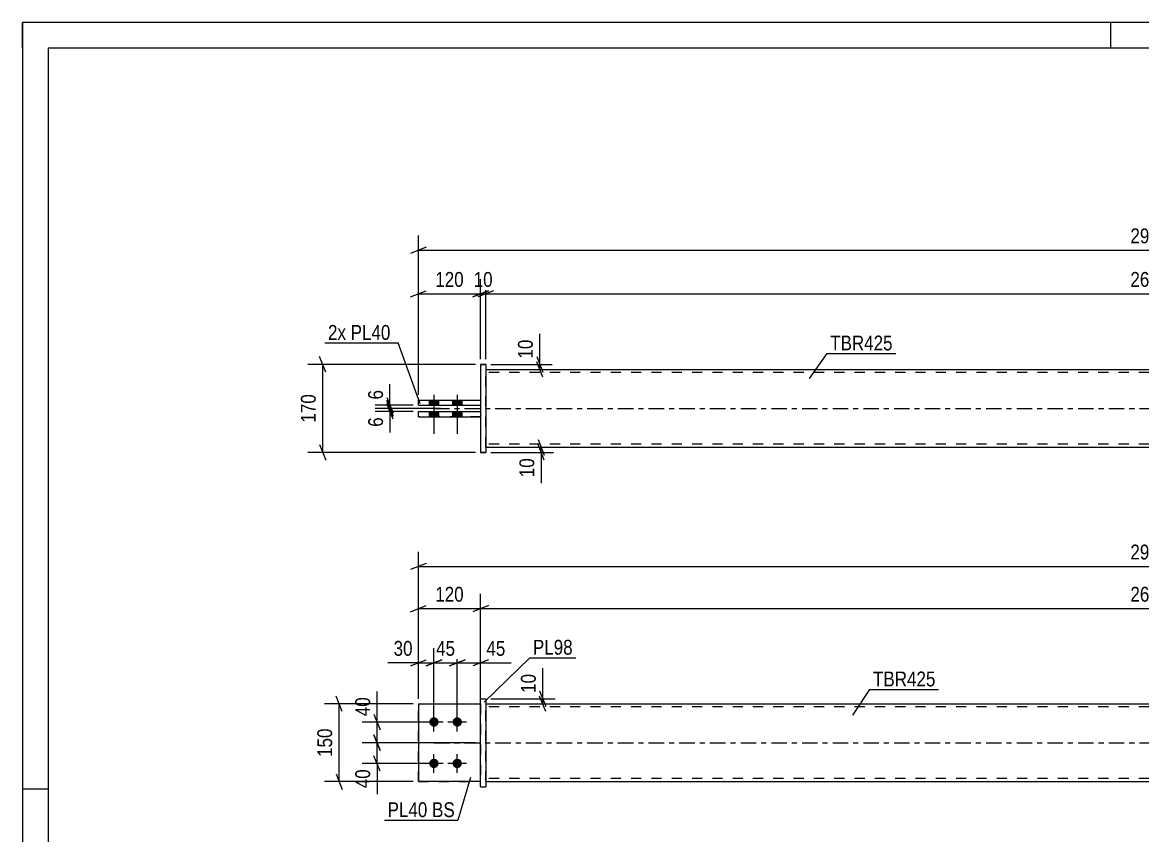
# Model space of a CAD drawing. Header units: millimetres. Extents: x 0 to 420, y 0 to 297.
# Drawn here: x 0 to 216.2, y 140 to 297 of the extents above; entities that cross this region are included whole.
import ezdxf

# ---------------------------------------------------------------- set-up
doc = ezdxf.new("R2010")
doc.units = ezdxf.units.MM
doc.linetypes.add('DXK_LINE_DOT2', pattern=[3.9198, 1.9599, -1.9599])
doc.linetypes.add('DXK_LINE_DOT3', pattern=[5.9187, 2.979, -0.9799, 0.9799, -0.9799])
doc.styles.add('Arial Narrow', font='ARIALN.TTF', dxfattribs={"height": 0.2})

# ---------------------------------------------------------------- blocks, each defined once
blk = doc.blocks.new('Unknown-580574120-1163')
at = {"color": 5, "linetype": 'Continuous'}
for p, q in [((420, 297), (0, 297)), ((0, 297), (0, 0)), ((0, 292), (0, 297)), ((210, 292), (210, 297)), ((415, 292), (5, 292)), ((5, 292), (5, 5)), ((5, 149), (0, 149))]:
    blk.add_line(p, q, dxfattribs=at)
blk = doc.blocks.new('Part-580574120-1761 - 1733')
at = {"color": 2, "linetype": 'Continuous'}
for p, q in [((76.41, 165.45), (88.41, 165.45)), ((76.41, 165.45), (76.41, 150.45)), ((88.41, 150.45), (76.41, 150.45)), ((76.41, 150.45), (76.41, 150.45))]:
    blk.add_line(p, q, dxfattribs=at)
at = {"color": 7, "linetype": 'DXK_LINE_DOT2'}
for p, q in [((76.41, 165.45), (88.41, 165.45)), ((88.41, 165.45), (88.41, 165.45)), ((88.41, 165.45), (88.41, 150.45)), ((76.41, 150.45), (88.41, 150.45))]:
    blk.add_line(p, q, dxfattribs=at)
blk = doc.blocks.new('Bolt-580574120-1735 - 1733')
at = {"linetype": 'Continuous'}
for points in [[(79.41, 162.85), (79.6, 162.83), (79.78, 162.78), (79.94, 162.68), (80.08, 162.56), (80.19, 162.4), (80.27, 162.23), (80.3, 162.05), (80.3, 161.86), (80.27, 161.68), (80.19, 161.5), (80.08, 161.35), (79.94, 161.23), (79.78, 161.13), (79.6, 161.07), (79.41, 161.05), (79.22, 161.07), (79.04, 161.13), (78.88, 161.23), (78.74, 161.35), (78.63, 161.5), (78.55, 161.68), (78.51, 161.86), (78.51, 162.05), (78.55, 162.23), (78.63, 162.4), (78.74, 162.56), (78.88, 162.68), (79.04, 162.78), (79.22, 162.83)], [(83.91, 162.85), (84.1, 162.83), (84.28, 162.78), (84.44, 162.68), (84.58, 162.56), (84.69, 162.4), (84.77, 162.23), (84.8, 162.05), (84.8, 161.86), (84.77, 161.68), (84.69, 161.5), (84.58, 161.35), (84.44, 161.23), (84.28, 161.13), (84.1, 161.07), (83.91, 161.05), (83.72, 161.07), (83.54, 161.13), (83.38, 161.23), (83.24, 161.35), (83.13, 161.5), (83.05, 161.68), (83.01, 161.86), (83.01, 162.05), (83.05, 162.23), (83.13, 162.4), (83.24, 162.56), (83.38, 162.68), (83.54, 162.78), (83.72, 162.83)], [(79.41, 154.85), (79.6, 154.83), (79.78, 154.78), (79.94, 154.68), (80.08, 154.56), (80.19, 154.4), (80.27, 154.23), (80.3, 154.05), (80.3, 153.86), (80.27, 153.68), (80.19, 153.5), (80.08, 153.35), (79.94, 153.23), (79.78, 153.13), (79.6, 153.07), (79.41, 153.05), (79.22, 153.07), (79.04, 153.13), (78.88, 153.23), (78.74, 153.35), (78.63, 153.5), (78.55, 153.68), (78.51, 153.86), (78.51, 154.05), (78.55, 154.23), (78.63, 154.4), (78.74, 154.56), (78.88, 154.68), (79.04, 154.78), (79.22, 154.83)], [(83.91, 154.85), (84.1, 154.83), (84.28, 154.78), (84.44, 154.68), (84.58, 154.56), (84.69, 154.4), (84.77, 154.23), (84.8, 154.05), (84.8, 153.86), (84.77, 153.68), (84.69, 153.5), (84.58, 153.35), (84.44, 153.23), (84.28, 153.13), (84.1, 153.07), (83.91, 153.05), (83.72, 153.07), (83.54, 153.13), (83.38, 153.23), (83.24, 153.35), (83.13, 153.5), (83.05, 153.68), (83.01, 153.86), (83.01, 154.05), (83.05, 154.23), (83.13, 154.4), (83.24, 154.56), (83.38, 154.68), (83.54, 154.78), (83.72, 154.83)]]:
    blk.add_hatch(color=1, dxfattribs=at).paths.add_polyline_path(points)
at = {"color": 1, "linetype": 'Continuous'}
for p, q in [((79.41, 160.15), (79.41, 163.75)), ((83.91, 160.15), (83.91, 163.75)), ((81.21, 161.95), (77.61, 161.95)), ((85.71, 161.95), (82.11, 161.95)), ((79.41, 152.15), (79.41, 155.75)), ((83.91, 152.15), (83.91, 155.75)), ((81.21, 153.95), (77.61, 153.95)), ((85.71, 153.95), (82.11, 153.95))]:
    blk.add_line(p, q, dxfattribs=at)
blk = doc.blocks.new('Part-580574120-1741 - 1733')
at = {"color": 2, "linetype": 'Continuous'}
for p, q in [((89.41, 165.45), (217.41, 165.45)), ((89.41, 150.45), (217.41, 150.45))]:
    blk.add_line(p, q, dxfattribs=at)
at = {"color": 7, "linetype": 'DXK_LINE_DOT2'}
for p, q in [((89.41, 150.45), (89.41, 165.45)), ((217.41, 164.85), (89.41, 164.85)), ((217.41, 151.05), (89.41, 151.05))]:
    blk.add_line(p, q, dxfattribs=at)
at = {"color": 7, "linetype": 'DXK_LINE_DOT3'}
blk.add_line((79.41, 157.95), (217.41, 157.95), dxfattribs=at)
blk = doc.blocks.new('Part-580574120-1756 - 1733')
at = {"color": 2, "linetype": 'Continuous'}
for p, q in [((88.41, 166.45), (89.41, 166.45)), ((88.41, 149.45), (88.41, 166.45)), ((89.41, 166.45), (89.41, 166.45)), ((89.41, 166.45), (89.41, 149.45)), ((88.41, 149.45), (89.41, 149.45))]:
    blk.add_line(p, q, dxfattribs=at)
at = {"color": 7, "linetype": 'DXK_LINE_DOT2'}
for p, q in [((88.41, 166.45), (89.41, 166.45)), ((88.41, 149.45), (89.41, 149.45))]:
    blk.add_line(p, q, dxfattribs=at)
blk = doc.blocks.new('Part-580574120-1766 - 1733')
at = {"color": 7, "linetype": 'DXK_LINE_DOT2'}
for p, q in [((76.41, 165.45), (88.41, 165.45)), ((76.41, 165.45), (88.41, 165.45)), ((76.41, 150.45), (76.41, 165.45)), ((88.41, 165.45), (88.41, 165.45)), ((88.41, 165.45), (88.41, 150.45)), ((76.41, 150.45), (88.41, 150.45)), ((88.41, 150.45), (76.41, 150.45)), ((76.41, 150.45), (76.41, 150.45))]:
    blk.add_line(p, q, dxfattribs=at)
blk = doc.blocks.new('Part-580574120-1440 - 1390')
at = {"color": 2, "linetype": 'Continuous'}
for p, q in [((89.41, 229.99), (217.41, 229.99)), ((89.41, 214.99), (217.41, 214.99))]:
    blk.add_line(p, q, dxfattribs=at)
at = {"color": 7, "linetype": 'DXK_LINE_DOT2'}
for p, q in [((89.41, 214.99), (89.41, 229.99)), ((217.41, 229.39), (89.41, 229.39)), ((217.41, 215.59), (89.41, 215.59))]:
    blk.add_line(p, q, dxfattribs=at)
at = {"color": 7, "linetype": 'DXK_LINE_DOT3'}
blk.add_line((79.41, 222.49), (217.41, 222.49), dxfattribs=at)
blk = doc.blocks.new('Bolt-580574120-1424 - 1390')
at = {"linetype": 'Continuous'}
for points in [[(78.51, 223.09), (80.31, 223.09), (80.31, 224.09), (78.51, 224.09)], [(78.51, 223.09), (80.31, 223.09), (80.31, 224.09), (78.51, 224.09)], [(83.01, 223.09), (84.81, 223.09), (84.81, 224.09), (83.01, 224.09)], [(83.01, 223.09), (84.81, 223.09), (84.81, 224.09), (83.01, 224.09)], [(78.51, 220.89), (80.31, 220.89), (80.31, 221.89), (78.51, 221.89)], [(78.51, 220.89), (80.31, 220.89), (80.31, 221.89), (78.51, 221.89)], [(83.01, 220.89), (84.81, 220.89), (84.81, 221.89), (83.01, 221.89)], [(83.01, 220.89), (84.81, 220.89), (84.81, 221.89), (83.01, 221.89)]]:
    blk.add_hatch(color=1, dxfattribs=at).paths.add_polyline_path(points)
at = {"color": 1, "linetype": 'Continuous'}
for p, q in [((79.41, 225.09), (79.41, 217.59)), ((79.41, 225.09), (79.41, 217.59)), ((83.91, 225.09), (83.91, 217.59)), ((83.91, 225.09), (83.91, 217.59)), ((78.51, 224.09), (78.51, 223.09)), ((78.51, 224.09), (78.51, 223.09)), ((80.31, 224.09), (80.31, 223.09)), ((80.31, 224.09), (80.31, 223.09)), ((83.01, 224.09), (83.01, 223.09)), ((83.01, 224.09), (83.01, 223.09)), ((84.81, 224.09), (84.81, 223.09)), ((84.81, 224.09), (84.81, 223.09)), ((78.51, 221.89), (78.51, 220.89)), ((78.51, 221.89), (78.51, 220.89)), ((80.31, 221.89), (80.31, 220.89)), ((80.31, 221.89), (80.31, 220.89)), ((83.01, 221.89), (83.01, 220.89)), ((83.01, 221.89), (83.01, 220.89)), ((84.81, 221.89), (84.81, 220.89)), ((84.81, 221.89), (84.81, 220.89))]:
    blk.add_line(p, q, dxfattribs=at)
blk = doc.blocks.new('Part-580574120-1451 - 1390')
at = {"color": 2, "linetype": 'Continuous'}
for p, q in [((76.41, 224.09), (88.41, 224.09)), ((76.41, 223.09), (76.41, 224.09)), ((76.41, 223.09), (88.41, 223.09)), ((76.41, 223.09), (76.41, 223.09))]:
    blk.add_line(p, q, dxfattribs=at)
at = {"color": 7, "linetype": 'DXK_LINE_DOT2'}
for p, q in [((76.41, 224.09), (88.41, 224.09)), ((76.41, 224.09), (76.41, 224.09)), ((76.41, 223.09), (88.41, 223.09)), ((88.41, 224.09), (88.41, 223.09))]:
    blk.add_line(p, q, dxfattribs=at)
blk = doc.blocks.new('Part-580574120-1456 - 1390')
at = {"color": 2, "linetype": 'Continuous'}
for p, q in [((76.41, 221.89), (88.41, 221.89)), ((76.41, 220.89), (76.41, 221.89)), ((76.41, 220.89), (88.41, 220.89)), ((76.41, 220.89), (76.41, 220.89))]:
    blk.add_line(p, q, dxfattribs=at)
at = {"color": 7, "linetype": 'DXK_LINE_DOT2'}
for p, q in [((76.41, 221.89), (88.41, 221.89)), ((88.41, 220.89), (76.41, 220.89)), ((88.41, 221.89), (88.41, 220.89))]:
    blk.add_line(p, q, dxfattribs=at)
blk = doc.blocks.new('Part-580574120-1457 - 1390')
at = {"color": 2, "linetype": 'Continuous'}
for p, q in [((88.41, 230.99), (89.41, 230.99)), ((88.41, 230.99), (88.41, 213.99)), ((89.41, 230.99), (89.41, 230.99)), ((89.41, 230.99), (89.41, 213.99)), ((89.41, 213.99), (88.41, 213.99)), ((88.41, 213.99), (88.41, 213.99))]:
    blk.add_line(p, q, dxfattribs=at)
at = {"color": 7, "linetype": 'DXK_LINE_DOT2'}
for p, q in [((89.41, 230.99), (88.41, 230.99)), ((89.41, 230.99), (89.41, 230.99)), ((88.41, 213.99), (89.41, 213.99))]:
    blk.add_line(p, q, dxfattribs=at)
blk = doc.blocks.new('StraightDimension-580574120-1850 - 1733')
at = {"color": 7, "linetype": 'Continuous'}
for p, q in [((76.41, 166.45), (76.41, 194.83)), ((77.91, 192.58), (74.91, 191.38)), ((76.41, 191.98), (358.51, 191.98))]:
    blk.add_line(p, q, dxfattribs=at)
at = {"color": 0}
blk.add_wipeout([(221.72, 192.73), (221.72, 196.93), (213.2, 196.93), (213.2, 192.73)], dxfattribs=at)
at = {"color": 3, "style": 'Arial Narrow'}
blk.add_text('2925', height=2.863, dxfattribs=at).set_placement((213.8, 193.33))
blk = doc.blocks.new('StraightDimension-580574120-1994 - 1733')
at = {"color": 7, "linetype": 'Continuous'}
for p, q in [((87.41, 157.95), (65.59, 157.95)), ((67.84, 159.45), (69.04, 156.45)), ((68.44, 153.95), (68.44, 157.95)), ((78.41, 153.95), (65.59, 153.95)), ((69.04, 152.45), (67.84, 155.45))]:
    blk.add_line(p, q, dxfattribs=at)
at = {"color": 0}
blk.add_wipeout([(67.69, 153.43), (63.49, 153.43), (63.49, 148.57), (67.69, 148.57)], dxfattribs=at)
at = {"color": 7, "linetype": 'Continuous'}
blk.add_line((68.44, 153.95), (68.44, 148.05), dxfattribs=at)
blk.add_line((68.44, 153.95), (68.44, 148.05), dxfattribs=at)
at = {"color": 3, "style": 'Arial Narrow'}
blk.add_text('40', height=2.863, rotation=90.0002, dxfattribs=at).set_placement((67.09, 149.17))
blk = doc.blocks.new('StraightDimension-580574120-1908 - 1733')
at = {"color": 7, "linetype": 'Continuous'}
for p, q in [((88.41, 158.95), (88.41, 186.68)), ((89.91, 184.43), (86.91, 183.23)), ((88.41, 183.83), (346.51, 183.83))]:
    blk.add_line(p, q, dxfattribs=at)
at = {"color": 0}
blk.add_wipeout([(221.72, 184.58), (221.72, 188.78), (213.2, 188.78), (213.2, 184.58)], dxfattribs=at)
at = {"color": 3, "style": 'Arial Narrow'}
blk.add_text('2685', height=2.863, dxfattribs=at).set_placement((213.8, 185.18))
blk = doc.blocks.new('StraightDimension-580574120-1923 - 1733')
at = {"color": 7, "linetype": 'Continuous'}
for p, q in [((76.41, 166.45), (76.41, 186.68)), ((88.41, 158.95), (88.41, 186.68)), ((74.91, 183.23), (77.91, 184.43)), ((76.41, 183.83), (88.41, 183.83)), ((89.91, 184.43), (86.91, 183.23))]:
    blk.add_line(p, q, dxfattribs=at)
at = {"color": 0}
blk.add_wipeout([(85.75, 184.58), (85.75, 188.78), (79.07, 188.78), (79.07, 184.58)], dxfattribs=at)
at = {"color": 3, "style": 'Arial Narrow'}
blk.add_text('120', height=2.863, dxfattribs=at).set_placement((79.67, 185.18))
blk = doc.blocks.new('StraightDimension-580574120-1939 - 1733')
at = {"color": 7, "linetype": 'Continuous'}
for p, q in [((83.91, 162.95), (83.91, 176.23)), ((88.41, 166.45), (88.41, 176.23)), ((82.41, 172.78), (85.41, 173.98)), ((83.91, 173.38), (88.41, 173.38)), ((89.91, 173.98), (86.91, 172.78))]:
    blk.add_line(p, q, dxfattribs=at)
at = {"color": 0}
blk.add_wipeout([(93.79, 174.13), (93.79, 178.33), (88.93, 178.33), (88.93, 174.13)], dxfattribs=at)
at = {"color": 7, "linetype": 'Continuous'}
blk.add_line((88.41, 173.38), (94.32, 173.38), dxfattribs=at)
blk.add_line((88.41, 173.38), (94.32, 173.38), dxfattribs=at)
at = {"color": 3, "style": 'Arial Narrow'}
blk.add_text('45', height=2.863, dxfattribs=at).set_placement((89.53, 174.73))
blk = doc.blocks.new('StraightDimension-580574120-3644 - 1733')
at = {"color": 7, "linetype": 'Continuous'}
for p, q in [((90.41, 166.45), (102.81, 166.45)), ((99.81, 167.95), (101.01, 164.95)), ((101.01, 163.95), (99.81, 166.95)), ((100.41, 165.45), (100.41, 166.45)), ((90.41, 165.45), (102.81, 165.45))]:
    blk.add_line(p, q, dxfattribs=at)
at = {"color": 0}
blk.add_wipeout([(99.66, 171.84), (95.46, 171.84), (95.46, 166.98), (99.66, 166.98)], dxfattribs=at)
at = {"color": 7, "linetype": 'Continuous'}
blk.add_line((100.41, 166.45), (100.41, 172.36), dxfattribs=at)
blk.add_line((100.41, 166.45), (100.41, 172.36), dxfattribs=at)
at = {"color": 3, "style": 'Arial Narrow'}
blk.add_text('10', height=2.863, rotation=90.0002, dxfattribs=at).set_placement((99.06, 167.58))
blk = doc.blocks.new('StraightDimension-580574120-1955 - 1733')
at = {"color": 7, "linetype": 'Continuous'}
for p, q in [((79.41, 162.95), (79.41, 176.23)), ((83.91, 162.95), (83.91, 176.23)), ((77.91, 172.78), (80.91, 173.98)), ((79.41, 173.38), (83.91, 173.38)), ((85.41, 173.98), (82.41, 172.78))]:
    blk.add_line(p, q, dxfattribs=at)
at = {"color": 0}
blk.add_wipeout([(84.09, 174.13), (84.09, 178.33), (79.23, 178.33), (79.23, 174.13)], dxfattribs=at)
at = {"color": 3, "style": 'Arial Narrow'}
blk.add_text('45', height=2.863, dxfattribs=at).set_placement((79.83, 174.73))
blk = doc.blocks.new('StraightDimension-580574120-1968 - 1733')
at = {"color": 7, "linetype": 'Continuous'}
for p, q in [((76.41, 166.45), (76.41, 176.23)), ((79.41, 162.95), (79.41, 176.23)), ((74.91, 172.78), (77.91, 173.98)), ((76.41, 173.38), (79.41, 173.38)), ((80.91, 173.98), (77.91, 172.78))]:
    blk.add_line(p, q, dxfattribs=at)
at = {"color": 0}
blk.add_wipeout([(75.88, 174.13), (75.88, 178.33), (71.03, 178.33), (71.03, 174.13)], dxfattribs=at)
at = {"color": 7, "linetype": 'Continuous'}
blk.add_line((76.41, 173.38), (70.5, 173.38), dxfattribs=at)
blk.add_line((76.41, 173.38), (70.5, 173.38), dxfattribs=at)
at = {"color": 3, "style": 'Arial Narrow'}
blk.add_text('30', height=2.863, dxfattribs=at).set_placement((71.63, 174.73))
blk = doc.blocks.new('StraightDimension-580574120-1985 - 1733')
at = {"color": 7, "linetype": 'Continuous'}
for p, q in [((67.84, 163.45), (69.04, 160.45)), ((78.41, 161.95), (65.59, 161.95)), ((68.44, 157.95), (68.44, 161.95)), ((87.41, 157.95), (65.59, 157.95)), ((69.04, 156.45), (67.84, 159.45))]:
    blk.add_line(p, q, dxfattribs=at)
at = {"color": 0}
blk.add_wipeout([(67.69, 167.34), (63.49, 167.34), (63.49, 162.48), (67.69, 162.48)], dxfattribs=at)
at = {"color": 7, "linetype": 'Continuous'}
blk.add_line((68.44, 161.95), (68.44, 167.86), dxfattribs=at)
blk.add_line((68.44, 161.95), (68.44, 167.86), dxfattribs=at)
at = {"color": 3, "style": 'Arial Narrow'}
blk.add_text('40', height=2.863, rotation=90.0002, dxfattribs=at).set_placement((67.09, 163.08))
blk = doc.blocks.new('StraightDimension-580574120-2004 - 1733')
at = {"color": 7, "linetype": 'Continuous'}
for p, q in [((61.72, 163.95), (60.52, 166.95)), ((75.41, 165.45), (58.27, 165.45)), ((61.12, 150.45), (61.12, 165.45)), ((60.52, 151.95), (61.72, 148.95)), ((75.41, 150.45), (58.27, 150.45))]:
    blk.add_line(p, q, dxfattribs=at)
at = {"color": 0}
blk.add_wipeout([(60.37, 161.3), (56.17, 161.3), (56.17, 154.61), (60.37, 154.61)], dxfattribs=at)
at = {"color": 3, "style": 'Arial Narrow'}
blk.add_text('150', height=2.863, rotation=90.0002, dxfattribs=at).set_placement((59.77, 155.21))
blk = doc.blocks.new('StraightDimension-580574120-1665 - 1390')
at = {"color": 7, "linetype": 'Continuous'}
for p, q in [((58.54, 229.49), (57.34, 232.49)), ((87.41, 230.99), (55.09, 230.99)), ((57.94, 213.99), (57.94, 230.99)), ((57.34, 215.49), (58.54, 212.49)), ((87.41, 213.99), (55.09, 213.99))]:
    blk.add_line(p, q, dxfattribs=at)
at = {"color": 0}
blk.add_wipeout([(57.19, 225.83), (52.99, 225.83), (52.99, 219.15), (57.19, 219.15)], dxfattribs=at)
at = {"color": 3, "style": 'Arial Narrow'}
blk.add_text('170', height=2.863, rotation=90.0002, dxfattribs=at).set_placement((56.59, 219.75))
blk = doc.blocks.new('StraightDimension-580574120-1562 - 1390')
at = {"color": 7, "linetype": 'Continuous'}
for p, q in [((76.41, 225.09), (76.41, 255.86)), ((77.91, 253.61), (74.91, 252.41)), ((76.41, 253.01), (358.51, 253.01))]:
    blk.add_line(p, q, dxfattribs=at)
at = {"color": 0}
blk.add_wipeout([(221.72, 253.76), (221.72, 257.96), (213.2, 257.96), (213.2, 253.76)], dxfattribs=at)
at = {"color": 3, "style": 'Arial Narrow'}
blk.add_text('2925', height=2.863, dxfattribs=at).set_placement((213.8, 254.36))
blk = doc.blocks.new('StraightDimension-580574120-1583 - 1390')
at = {"color": 7, "linetype": 'Continuous'}
for p, q in [((89.41, 231.99), (89.41, 247.45)), ((90.91, 245.2), (87.91, 244)), ((89.41, 244.6), (345.51, 244.6))]:
    blk.add_line(p, q, dxfattribs=at)
at = {"color": 0}
blk.add_wipeout([(221.72, 245.35), (221.72, 249.55), (213.2, 249.55), (213.2, 245.35)], dxfattribs=at)
at = {"color": 3, "style": 'Arial Narrow'}
blk.add_text('2665', height=2.863, dxfattribs=at).set_placement((213.8, 245.95))
blk = doc.blocks.new('StraightDimension-580574120-1593 - 1390')
at = {"color": 7, "linetype": 'Continuous'}
for p, q in [((88.41, 231.99), (88.41, 247.45)), ((89.41, 231.99), (89.41, 247.45)), ((86.91, 244), (89.91, 245.2)), ((90.91, 245.2), (87.91, 244)), ((88.41, 244.6), (89.41, 244.6))]:
    blk.add_line(p, q, dxfattribs=at)
at = {"color": 0}
blk.add_wipeout([(91.34, 245.35), (91.34, 249.55), (86.48, 249.55), (86.48, 245.35)], dxfattribs=at)
at = {"color": 3, "style": 'Arial Narrow'}
blk.add_text('10', height=2.863, dxfattribs=at).set_placement((87.08, 245.95))
blk = doc.blocks.new('StraightDimension-580574120-1603 - 1390')
at = {"color": 7, "linetype": 'Continuous'}
for p, q in [((76.41, 225.09), (76.41, 247.45)), ((88.41, 231.99), (88.41, 247.45)), ((74.91, 244), (77.91, 245.2)), ((76.41, 244.6), (88.41, 244.6)), ((89.91, 245.2), (86.91, 244))]:
    blk.add_line(p, q, dxfattribs=at)
at = {"color": 0}
blk.add_wipeout([(85.75, 245.35), (85.75, 249.55), (79.07, 249.55), (79.07, 245.35)], dxfattribs=at)
at = {"color": 3, "style": 'Arial Narrow'}
blk.add_text('120', height=2.863, dxfattribs=at).set_placement((79.67, 245.95))
blk = doc.blocks.new('StraightDimension-580574120-1624 - 1390')
at = {"color": 7, "linetype": 'Continuous'}
for p, q in [((99.51, 216.49), (100.71, 213.49)), ((90.41, 214.99), (102.51, 214.99)), ((100.71, 212.49), (99.51, 215.49)), ((100.11, 213.99), (100.11, 214.99)), ((90.41, 213.99), (102.51, 213.99))]:
    blk.add_line(p, q, dxfattribs=at)
at = {"color": 0}
blk.add_wipeout([(99.36, 213.46), (95.16, 213.46), (95.16, 208.61), (99.36, 208.61)], dxfattribs=at)
at = {"color": 7, "linetype": 'Continuous'}
blk.add_line((100.11, 213.99), (100.11, 208.08), dxfattribs=at)
blk.add_line((100.11, 213.99), (100.11, 208.08), dxfattribs=at)
at = {"color": 3, "style": 'Arial Narrow'}
blk.add_text('10', height=2.863, rotation=90.0002, dxfattribs=at).set_placement((98.76, 209.21))
blk = doc.blocks.new('StraightDimension-580574120-1634 - 1390')
at = {"color": 7, "linetype": 'Continuous'}
for p, q in [((99.24, 232.49), (100.44, 229.49)), ((100.44, 228.49), (99.24, 231.49)), ((90.41, 230.99), (102.24, 230.99)), ((90.41, 229.99), (102.24, 229.99)), ((99.84, 229.99), (99.84, 230.99))]:
    blk.add_line(p, q, dxfattribs=at)
at = {"color": 0}
blk.add_wipeout([(99.09, 236.37), (94.89, 236.37), (94.89, 231.51), (99.09, 231.51)], dxfattribs=at)
at = {"color": 7, "linetype": 'Continuous'}
blk.add_line((99.84, 230.99), (99.84, 236.89), dxfattribs=at)
blk.add_line((99.84, 230.99), (99.84, 236.89), dxfattribs=at)
at = {"color": 3, "style": 'Arial Narrow'}
blk.add_text('10', height=2.863, rotation=90.0002, dxfattribs=at).set_placement((98.49, 232.11))
blk = doc.blocks.new('StraightDimension-580574120-1676 - 1390')
at = {"color": 7, "linetype": 'Continuous'}
for p, q in [((70.33, 223.99), (71.53, 220.99)), ((71.53, 220.39), (70.33, 223.39)), ((80.66, 222.49), (68.08, 222.49)), ((75.41, 221.89), (68.08, 221.89)), ((70.93, 221.89), (70.93, 222.49))]:
    blk.add_line(p, q, dxfattribs=at)
at = {"color": 0}
blk.add_wipeout([(70.18, 221.36), (65.98, 221.36), (65.98, 218.34), (70.18, 218.34)], dxfattribs=at)
at = {"color": 7, "linetype": 'Continuous'}
blk.add_line((70.93, 221.89), (70.93, 217.81), dxfattribs=at)
blk.add_line((70.93, 221.89), (70.93, 217.81), dxfattribs=at)
at = {"color": 3, "style": 'Arial Narrow'}
blk.add_text('6', height=2.86, rotation=90.0002, dxfattribs=at).set_placement((69.58, 218.94))
blk = doc.blocks.new('StraightDimension-580574120-1686 - 1390')
at = {"color": 7, "linetype": 'Continuous'}
for p, q in [((75.41, 223.09), (68.08, 223.09)), ((70.33, 224.59), (71.53, 221.59)), ((71.53, 220.99), (70.33, 223.99)), ((70.93, 222.49), (70.93, 223.09)), ((80.66, 222.49), (68.08, 222.49))]:
    blk.add_line(p, q, dxfattribs=at)
at = {"color": 0}
blk.add_wipeout([(70.18, 226.64), (65.98, 226.64), (65.98, 223.61), (70.18, 223.61)], dxfattribs=at)
at = {"color": 7, "linetype": 'Continuous'}
blk.add_line((70.93, 223.09), (70.93, 227.17), dxfattribs=at)
blk.add_line((70.93, 223.09), (70.93, 227.17), dxfattribs=at)
at = {"color": 3, "style": 'Arial Narrow'}
blk.add_text('6', height=2.86, rotation=90.0002, dxfattribs=at).set_placement((69.58, 224.21))
blk = doc.blocks.new('Mark-580574120-1737 - 1733')
at = {"color": 0}
blk.add_wipeout([(176.2, 168.83), (176.2, 171.83), (164.14, 171.83), (164.14, 168.83)], dxfattribs=at)
blk.add_wipeout([(176.2, 168.83), (176.2, 171.83), (164.14, 171.83), (164.14, 168.83)], dxfattribs=at)
at = {"color": 30, "linetype": 'Continuous'}
for p, q in [((160.25, 163.26), (163.54, 168.23)), ((163.54, 168.23), (176.8, 168.23))]:
    blk.add_line(p, q, dxfattribs=at)
at = {"color": 3, "style": 'Arial Narrow'}
blk.add_text('TBR425', height=2.863, dxfattribs=at).set_placement((164.14, 168.83))
blk = doc.blocks.new('Mark-580574120-1752 - 1733')
at = {"color": 0}
blk.add_wipeout([(106.19, 174.95), (106.19, 177.95), (98.51, 177.95), (98.51, 174.95)], dxfattribs=at)
blk.add_wipeout([(106.19, 174.95), (106.19, 177.95), (98.51, 177.95), (98.51, 174.95)], dxfattribs=at)
at = {"color": 30, "linetype": 'Continuous'}
for p, q in [((89.1, 165.77), (97.91, 174.35)), ((97.91, 174.35), (106.79, 174.35))]:
    blk.add_line(p, q, dxfattribs=at)
at = {"color": 3, "style": 'Arial Narrow'}
blk.add_text('PL98', height=2.863, dxfattribs=at).set_placement((98.51, 174.95))
blk = doc.blocks.new('MarkSet-580574120-2039 - 1733')
at = {"color": 0}
blk.add_wipeout([(78.15, 143.59), (78.15, 146.59), (70.47, 146.59), (70.47, 143.59)], dxfattribs=at)
blk.add_wipeout([(78.15, 143.59), (78.15, 146.59), (70.47, 146.59), (70.47, 143.59)], dxfattribs=at)
blk.add_wipeout([(83.43, 143.59), (83.43, 146.59), (79.05, 146.59), (79.05, 143.59)], dxfattribs=at)
blk.add_wipeout([(83.43, 143.59), (83.43, 146.59), (79.05, 146.59), (79.05, 143.59)], dxfattribs=at)
at = {"color": 30, "linetype": 'Continuous'}
for p in [(86.45, 151.23), (69.87, 142.99)]:
    blk.add_line(p, (84.03, 142.99), dxfattribs=at)
at = {"color": 3, "style": 'Arial Narrow'}
for s, p in [('PL40', (70.47, 143.59)), ('BS', (79.05, 143.59))]:
    blk.add_text(s, height=2.863, dxfattribs=at).set_placement(p)
blk = doc.blocks.new('Mark-580574120-1436 - 1390')
at = {"color": 0}
blk.add_wipeout([(167.92, 233.68), (167.92, 236.68), (155.87, 236.68), (155.87, 233.68)], dxfattribs=at)
blk.add_wipeout([(167.92, 233.68), (167.92, 236.68), (155.87, 236.68), (155.87, 233.68)], dxfattribs=at)
at = {"color": 30, "linetype": 'Continuous'}
for p, q in [((151.89, 228.23), (155.27, 233.08)), ((155.27, 233.08), (168.52, 233.08))]:
    blk.add_line(p, q, dxfattribs=at)
at = {"color": 3, "style": 'Arial Narrow'}
blk.add_text('TBR425', height=2.863, dxfattribs=at).set_placement((155.87, 233.68))
blk = doc.blocks.new('MarkSet-580574120-1724 - 1390')
at = {"color": 30, "linetype": 'Continuous'}
blk.add_line((76.77, 223.37), (72.51, 235.12), dxfattribs=at)
at = {"color": 0}
blk.add_wipeout([(62.44, 235.72), (62.44, 238.72), (58.97, 238.72), (58.97, 235.72)], dxfattribs=at)
blk.add_wipeout([(62.44, 235.72), (62.44, 238.72), (58.97, 238.72), (58.97, 235.72)], dxfattribs=at)
blk.add_wipeout([(71.01, 235.72), (71.01, 238.72), (63.34, 238.72), (63.34, 235.72)], dxfattribs=at)
blk.add_wipeout([(71.01, 235.72), (71.01, 238.72), (63.34, 238.72), (63.34, 235.72)], dxfattribs=at)
at = {"color": 30, "linetype": 'Continuous'}
blk.add_line((58.37, 235.12), (72.51, 235.12), dxfattribs=at)
at = {"color": 3, "style": 'Arial Narrow'}
for s, p in [('2x', (58.97, 235.72)), ('PL40', (63.34, 235.72))]:
    blk.add_text(s, height=2.863, dxfattribs=at).set_placement(p)

msp = doc.modelspace()

# ---------------------------------------------------------------- block references
for name in ['Unknown-580574120-1163', 'Part-580574120-1440 - 1390', 'Part-580574120-1457 - 1390', 'Bolt-580574120-1424 - 1390', 'Part-580574120-1451 - 1390', 'Part-580574120-1456 - 1390', 'Part-580574120-1756 - 1733', 'Part-580574120-1761 - 1733', 'Part-580574120-1766 - 1733', 'Part-580574120-1741 - 1733', 'Bolt-580574120-1735 - 1733']:
    msp.add_blockref(name, (0, 0))

# ---------------------------------------------------------------- next in the draw order: block references
for name in ['StraightDimension-580574120-1665 - 1390', 'StraightDimension-580574120-1624 - 1390', 'StraightDimension-580574120-1850 - 1733', 'StraightDimension-580574120-1994 - 1733']:
    msp.add_blockref(name, (0, 0))

# ---------------------------------------------------------------- next in the draw order: block references
for name in ['StraightDimension-580574120-1562 - 1390', 'StraightDimension-580574120-1676 - 1390', 'StraightDimension-580574120-1908 - 1733']:
    msp.add_blockref(name, (0, 0))

# ---------------------------------------------------------------- next in the draw order: block references
for name in ['StraightDimension-580574120-1583 - 1390', 'StraightDimension-580574120-1923 - 1733', 'Mark-580574120-1737 - 1733']:
    msp.add_blockref(name, (0, 0))

# ---------------------------------------------------------------- next in the draw order: block references
for name in ['StraightDimension-580574120-1593 - 1390', 'Mark-580574120-1436 - 1390', 'StraightDimension-580574120-1939 - 1733']:
    msp.add_blockref(name, (0, 0))

# ---------------------------------------------------------------- next in the draw order: block references
for name in ['StraightDimension-580574120-1603 - 1390', 'StraightDimension-580574120-1955 - 1733', 'StraightDimension-580574120-3644 - 1733']:
    msp.add_blockref(name, (0, 0))

# ---------------------------------------------------------------- next in the draw order: block references
for name in ['StraightDimension-580574120-1634 - 1390', 'StraightDimension-580574120-1686 - 1390', 'StraightDimension-580574120-1968 - 1733', 'Mark-580574120-1752 - 1733']:
    msp.add_blockref(name, (0, 0))

# ---------------------------------------------------------------- next in the draw order: block references
for name in ['MarkSet-580574120-1724 - 1390', 'StraightDimension-580574120-1985 - 1733']:
    msp.add_blockref(name, (0, 0))

# ---------------------------------------------------------------- next in the draw order: block references
msp.add_blockref('StraightDimension-580574120-2004 - 1733', (0, 0))

# ---------------------------------------------------------------- next in the draw order: block references
msp.add_blockref('MarkSet-580574120-2039 - 1733', (0, 0))

doc.saveas('drawing.dxf')
